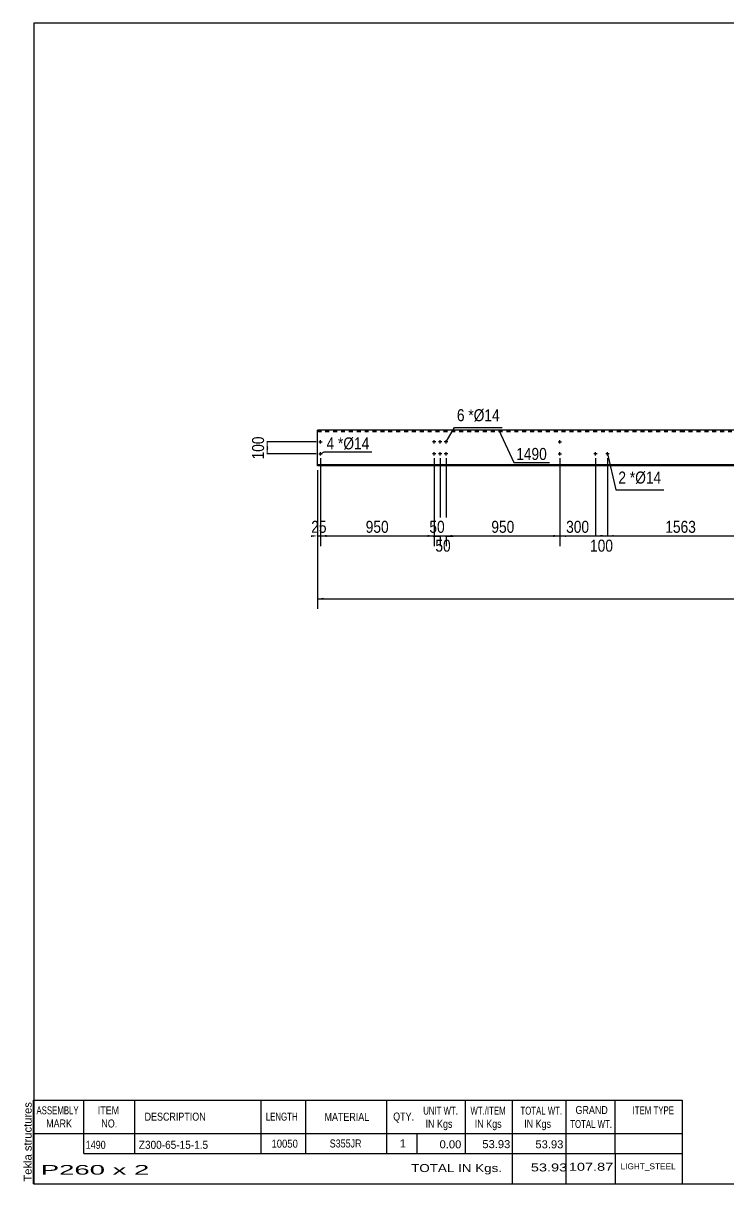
# Model space of a CAD drawing. Header units: millimetres. Extents: x -70 to 332, y -176 to 101.
# Drawn here: x -70.3 to 98.2, y -175.6 to 101.4 of the extents above; entities that cross this region are included whole.
import ezdxf

# ---------------------------------------------------------------- set-up
doc = ezdxf.new("R2010")
doc.units = ezdxf.units.MM
doc.linetypes.add('DXK_LINE_DOT1', pattern=[1.8814, 0.9407, -0.9407])
doc.styles.add('Arial', font='ARIAL.TTF', dxfattribs={"height": 0.2})
doc.styles.add('Arial Narrow', font='ARIALN.TTF', dxfattribs={"height": 0.2})

# ---------------------------------------------------------------- blocks, each defined once
blk = doc.blocks.new('Unknown-629074543-2594')
at = {"color": 5, "linetype": 'Continuous'}
for p, q in [((332.25, 101.39), (-67.75, 101.39)), ((-67.75, 101.39), (-67.75, -175.61)), ((332.25, -175.61), (332.25, 101.39)), ((-67.75, -175.61), (332.25, -175.61))]:
    blk.add_line(p, q, dxfattribs=at)
at = {"color": 174, "linetype": 'Continuous', "style": 'Arial'}
blk.add_text('Tekla structures', height=1.9102, rotation=90, dxfattribs=at).set_placement((-68.25, -175.11))
blk = doc.blocks.new('Part-629074543-2065 - 2062')
at = {"color": 2, "linetype": 'Continuous'}
for p, q in [((0, -4.29), (0, 4.29)), ((86.68, 4.29), (0, 4.29)), ((162.65, 4.29), (86.78, 4.29)), ((272.3, 4.29), (162.75, 4.29)), ((272.3, -4.29), (272.3, 4.29)), ((0, -3.95), (86.68, -3.95)), ((0, -3.98), (86.68, -3.98)), ((86.68, -4.29), (0, -4.29)), ((86.78, -3.95), (162.65, -3.95)), ((86.78, -3.98), (162.65, -3.98)), ((162.65, -4.29), (86.78, -4.29)), ((162.75, -3.95), (272.3, -3.95)), ((162.75, -3.98), (272.3, -3.98)), ((272.3, -4.29), (162.75, -4.29))]:
    blk.add_line(p, q, dxfattribs=at)
at = {"color": 7, "linetype": 'DXK_LINE_DOT1'}
for p, q in [((86.68, 4.24), (0, 4.24)), ((0, 3.98), (86.68, 3.98)), ((0, 3.95), (86.68, 3.95)), ((162.65, 4.24), (86.78, 4.24)), ((86.78, 3.98), (162.65, 3.98)), ((86.78, 3.95), (162.65, 3.95)), ((272.3, 4.24), (162.75, 4.24)), ((162.75, 3.98), (272.3, 3.98)), ((162.75, 3.95), (272.3, 3.95)), ((86.68, -4.24), (0, -4.24)), ((162.65, -4.24), (86.78, -4.24)), ((272.3, -4.24), (162.75, -4.24))]:
    blk.add_line(p, q, dxfattribs=at)
blk = doc.blocks.new('Bolt-629074543-2066 - 2062')
at = {"linetype": 'Continuous'}
for points in [[(66.43, -1.63, -1), (66.43, -1.23, -1)], [(69.28, -1.63, -1), (69.28, -1.23, -1)]]:
    blk.add_hatch(color=3, dxfattribs=at).paths.add_polyline_path(points)
at = {"color": 3, "linetype": 'Continuous'}
for p, q in [((66.83, -1.43), (66.03, -1.43)), ((66.43, -1.83), (66.43, -1.03)), ((69.68, -1.43), (68.88, -1.43)), ((69.28, -1.83), (69.28, -1.03))]:
    blk.add_line(p, q, dxfattribs=at)
blk = doc.blocks.new('Bolt-629074543-2070 - 2062')
at = {"linetype": 'Continuous'}
for points in [[(27.66, 1.43, -1), (28.06, 1.43, -1)], [(29.09, 1.43, -1), (29.49, 1.43, -1)], [(30.51, 1.43, -1), (30.91, 1.43, -1)], [(27.66, -1.43, -1), (28.06, -1.43, -1)], [(29.09, -1.43, -1), (29.49, -1.43, -1)], [(30.51, -1.43, -1), (30.91, -1.43, -1)]]:
    blk.add_hatch(color=3, dxfattribs=at).paths.add_polyline_path(points)
at = {"color": 3, "linetype": 'Continuous'}
for p, q in [((28.26, 1.43), (27.46, 1.43)), ((27.86, 1.03), (27.86, 1.83)), ((29.69, 1.43), (28.89, 1.43)), ((29.29, 1.03), (29.29, 1.83)), ((31.11, 1.43), (30.31, 1.43)), ((30.71, 1.03), (30.71, 1.83)), ((28.26, -1.43), (27.46, -1.43)), ((27.86, -1.83), (27.86, -1.03)), ((29.69, -1.43), (28.89, -1.43)), ((29.29, -1.83), (29.29, -1.03)), ((31.11, -1.43), (30.31, -1.43)), ((30.71, -1.83), (30.71, -1.03))]:
    blk.add_line(p, q, dxfattribs=at)
blk = doc.blocks.new('Bolt-629074543-2071 - 2062')
at = {"linetype": 'Continuous'}
for points in [[(0.51, 1.43, -1), (0.91, 1.43, -1)], [(57.66, 1.43, -1), (58.06, 1.43, -1)]]:
    blk.add_hatch(color=3, dxfattribs=at).paths.add_polyline_path(points)
at = {"color": 3, "linetype": 'Continuous'}
for p, q in [((0.31, 1.43), (1.11, 1.43)), ((0.71, 1.03), (0.71, 1.83)), ((57.46, 1.43), (58.26, 1.43)), ((57.86, 1.03), (57.86, 1.83))]:
    blk.add_line(p, q, dxfattribs=at)
blk = doc.blocks.new('Bolt-629074543-2075 - 2062')
at = {"linetype": 'Continuous'}
for points in [[(0.51, -1.43, -1), (0.91, -1.43, -1)], [(57.66, -1.43, -1), (58.06, -1.43, -1)]]:
    blk.add_hatch(color=3, dxfattribs=at).paths.add_polyline_path(points)
at = {"color": 3, "linetype": 'Continuous'}
for p, q in [((0.31, -1.43), (1.11, -1.43)), ((0.71, -1.83), (0.71, -1.03)), ((57.46, -1.43), (58.26, -1.43)), ((57.86, -1.83), (57.86, -1.03))]:
    blk.add_line(p, q, dxfattribs=at)
blk = doc.blocks.new('StraightDimension-629074543-2647 - 2062')
at = {"linetype": 'Continuous'}
for points in [[(-1.5, -20.75), (0, -21), (-1.5, -21.25)], [(2.21, -21.25), (0.71, -21), (2.21, -20.75)]]:
    blk.add_hatch(color=7, dxfattribs=at).paths.add_polyline_path(points)
at = {"color": 7, "linetype": 'Continuous'}
for p, q in [((0.71, -2.43), (0.71, -23.4)), ((0, -5.29), (0, -23.4)), ((0, -21), (0.71, -21))]:
    blk.add_line(p, q, dxfattribs=at)
at = {"color": 0}
blk.add_wipeout([(2.79, -20.85), (2.79, -16.65), (-2.07, -16.65), (-2.07, -20.85)], dxfattribs=at)
at = {"color": 3, "style": 'Arial Narrow'}
blk.add_text('25', height=2.863, dxfattribs=at).set_placement((-1.47, -20.25))
blk = doc.blocks.new('StraightDimension-629074543-2640 - 2062')
at = {"linetype": 'Continuous'}
for points in [[(70.78, -21.25), (69.28, -21), (70.78, -20.75)], [(102.68, -20.75), (104.18, -21), (102.68, -21.25)]]:
    blk.add_hatch(color=7, dxfattribs=at).paths.add_polyline_path(points)
at = {"color": 7, "linetype": 'Continuous'}
for p, q in [((69.28, -2.43), (69.28, -23.4)), ((104.18, -2.43), (104.18, -23.4)), ((69.28, -21), (104.18, -21))]:
    blk.add_line(p, q, dxfattribs=at)
at = {"color": 0}
blk.add_wipeout([(90.99, -20.85), (90.99, -16.65), (82.48, -16.65), (82.48, -20.85)], dxfattribs=at)
at = {"color": 3, "style": 'Arial Narrow'}
blk.add_text('1563', height=2.863, dxfattribs=at).set_placement((83.08, -20.25))
blk = doc.blocks.new('StraightDimension-629074543-2644 - 2062')
at = {"linetype": 'Continuous'}
for points in [[(27.79, -20.75), (29.29, -21), (27.79, -21.25)], [(32.21, -21.25), (30.71, -21), (32.21, -20.75)]]:
    blk.add_hatch(color=7, dxfattribs=at).paths.add_polyline_path(points)
at = {"color": 7, "linetype": 'Continuous'}
for p, q in [((29.29, -2.43), (29.29, -23.25)), ((30.71, -2.43), (30.71, -23.25)), ((29.29, -21), (30.71, -21))]:
    blk.add_line(p, q, dxfattribs=at)
at = {"color": 0}
blk.add_wipeout([(32.43, -25.35), (32.43, -21.15), (27.57, -21.15), (27.57, -25.35)], dxfattribs=at)
at = {"color": 3, "style": 'Arial Narrow'}
blk.add_text('50', height=2.863, dxfattribs=at).set_placement((28.17, -24.75))
blk = doc.blocks.new('StraightDimension-629074543-2643 - 2062')
at = {"linetype": 'Continuous'}
for points in [[(32.21, -21.25), (30.71, -21), (32.21, -20.75)], [(56.36, -20.75), (57.86, -21), (56.36, -21.25)]]:
    blk.add_hatch(color=7, dxfattribs=at).paths.add_polyline_path(points)
at = {"color": 7, "linetype": 'Continuous'}
for p, q in [((30.71, -2.43), (30.71, -23.4)), ((57.86, -2.43), (57.86, -23.4)), ((30.71, -21), (57.86, -21))]:
    blk.add_line(p, q, dxfattribs=at)
at = {"color": 0}
blk.add_wipeout([(47.63, -20.85), (47.63, -16.65), (40.94, -16.65), (40.94, -20.85)], dxfattribs=at)
at = {"color": 3, "style": 'Arial Narrow'}
blk.add_text('950', height=2.863, dxfattribs=at).set_placement((41.54, -20.25))
blk = doc.blocks.new('StraightDimension-629074543-2162 - 2062')
at = {"linetype": 'Continuous'}
for points in [[(1.5, -36.25), (0, -36), (1.5, -35.75)], [(270.8, -35.75), (272.3, -36), (270.8, -36.25)]]:
    blk.add_hatch(color=7, dxfattribs=at).paths.add_polyline_path(points)
at = {"color": 7, "linetype": 'Continuous'}
for p, q in [((0, -5.29), (0, -38.4)), ((272.3, -5.29), (272.3, -38.4)), ((0, -36), (272.3, -36))]:
    blk.add_line(p, q, dxfattribs=at)
at = {"color": 0}
blk.add_wipeout([(141.32, -35.85), (141.32, -31.65), (130.98, -31.65), (130.98, -35.85)], dxfattribs=at)
at = {"color": 3, "style": 'Arial Narrow'}
blk.add_text('10050', height=2.863, dxfattribs=at).set_placement((131.58, -35.25))
blk = doc.blocks.new('StraightDimension-629074543-2178 - 2062')
at = {"linetype": 'Continuous'}
for points in [[(-12.25, -0.07), (-12, 1.43), (-11.75, -0.07)], [(-11.75, 0.07), (-12, -1.43), (-12.25, 0.07)]]:
    blk.add_hatch(color=7, dxfattribs=at).paths.add_polyline_path(points)
at = {"color": 7, "linetype": 'Continuous'}
for p, q in [((-0.29, 1.43), (-14.25, 1.43)), ((-12, -1.43), (-12, 1.43)), ((-0.29, -1.43), (-14.25, -1.43))]:
    blk.add_line(p, q, dxfattribs=at)
at = {"color": 0}
blk.add_wipeout([(-12.15, 3.34), (-16.35, 3.34), (-16.35, -3.34), (-12.15, -3.34)], dxfattribs=at)
at = {"color": 3, "style": 'Arial Narrow'}
blk.add_text('100', height=2.863, rotation=90.0002, dxfattribs=at).set_placement((-12.75, -2.74))
blk = doc.blocks.new('StraightDimension-629074543-2642 - 2062')
at = {"linetype": 'Continuous'}
for points in [[(59.36, -21.25), (57.86, -21), (59.36, -20.75)], [(64.93, -20.75), (66.43, -21), (64.93, -21.25)]]:
    blk.add_hatch(color=7, dxfattribs=at).paths.add_polyline_path(points)
at = {"color": 7, "linetype": 'Continuous'}
for p, q in [((57.86, -2.43), (57.86, -23.4)), ((66.43, -2.43), (66.43, -23.4)), ((57.86, -21), (66.43, -21))]:
    blk.add_line(p, q, dxfattribs=at)
at = {"color": 0}
blk.add_wipeout([(65.48, -20.85), (65.48, -16.65), (58.8, -16.65), (58.8, -20.85)], dxfattribs=at)
at = {"color": 3, "style": 'Arial Narrow'}
blk.add_text('300', height=2.863, dxfattribs=at).set_placement((59.4, -20.25))
blk = doc.blocks.new('StraightDimension-629074543-2641 - 2062')
at = {"linetype": 'Continuous'}
for points in [[(67.93, -21.25), (66.43, -21), (67.93, -20.75)], [(67.78, -20.75), (69.28, -21), (67.78, -21.25)]]:
    blk.add_hatch(color=7, dxfattribs=at).paths.add_polyline_path(points)
at = {"color": 7, "linetype": 'Continuous'}
for p, q in [((66.43, -2.43), (66.43, -23.25)), ((69.28, -2.43), (69.28, -23.25)), ((66.43, -21), (69.28, -21))]:
    blk.add_line(p, q, dxfattribs=at)
at = {"color": 0}
blk.add_wipeout([(71.2, -25.35), (71.2, -21.15), (64.51, -21.15), (64.51, -25.35)], dxfattribs=at)
at = {"color": 3, "style": 'Arial Narrow'}
blk.add_text('100', height=2.863, dxfattribs=at).set_placement((65.11, -24.75))
blk = doc.blocks.new('StraightDimension-629074543-2645 - 2062')
at = {"linetype": 'Continuous'}
for points in [[(26.36, -20.75), (27.86, -21), (26.36, -21.25)], [(30.79, -21.25), (29.29, -21), (30.79, -20.75)]]:
    blk.add_hatch(color=7, dxfattribs=at).paths.add_polyline_path(points)
at = {"color": 7, "linetype": 'Continuous'}
for p, q in [((27.86, -2.43), (27.86, -23.4)), ((29.29, -2.43), (29.29, -23.4)), ((27.86, -21), (29.29, -21))]:
    blk.add_line(p, q, dxfattribs=at)
at = {"color": 0}
blk.add_wipeout([(31, -20.85), (31, -16.65), (26.14, -16.65), (26.14, -20.85)], dxfattribs=at)
at = {"color": 3, "style": 'Arial Narrow'}
blk.add_text('50', height=2.863, dxfattribs=at).set_placement((26.74, -20.25))
blk = doc.blocks.new('StraightDimension-629074543-2646 - 2062')
at = {"linetype": 'Continuous'}
for points in [[(2.21, -21.25), (0.71, -21), (2.21, -20.75)], [(26.36, -20.75), (27.86, -21), (26.36, -21.25)]]:
    blk.add_hatch(color=7, dxfattribs=at).paths.add_polyline_path(points)
at = {"color": 7, "linetype": 'Continuous'}
for p, q in [((0.71, -2.43), (0.71, -23.4)), ((27.86, -2.43), (27.86, -23.4)), ((0.71, -21), (27.86, -21))]:
    blk.add_line(p, q, dxfattribs=at)
at = {"color": 0}
blk.add_wipeout([(17.63, -20.85), (17.63, -16.65), (10.94, -16.65), (10.94, -20.85)], dxfattribs=at)
at = {"color": 3, "style": 'Arial Narrow'}
blk.add_text('950', height=2.863, dxfattribs=at).set_placement((11.54, -20.25))
blk = doc.blocks.new('CBS_BOM-629074543-2831')
at = {"color": 7, "linetype": 'Continuous'}
for p, q in [((-67.78, -163.64), (-67.78, -155.64)), ((-67.78, -155.64), (87.14, -155.64)), ((-55.78, -163.64), (-55.78, -155.64)), ((-43.59, -163.64), (-43.59, -155.64)), ((-13.43, -163.64), (-13.43, -155.64)), ((-2.75, -163.64), (-2.75, -155.64)), ((16.57, -163.64), (16.57, -155.64)), ((35.37, -163.64), (35.37, -155.64)), ((46.58, -163.64), (46.58, -155.64)), ((59.37, -163.64), (59.37, -155.64)), ((71.12, -163.64), (71.12, -155.64)), ((87.14, -155.65), (87.14, -163.63)), ((-67.78, -163.64), (87.14, -163.64)), ((-67.78, -168.44), (-67.78, -163.64)), ((-55.78, -168.44), (-55.78, -163.64)), ((-43.59, -168.44), (-43.59, -163.64)), ((-13.43, -168.44), (-13.43, -163.64)), ((-2.75, -168.44), (-2.75, -163.64)), ((16.57, -168.44), (16.57, -163.64)), ((23.83, -168.44), (23.83, -163.64)), ((35.37, -168.44), (35.37, -163.64)), ((46.58, -168.44), (46.58, -163.64)), ((59.37, -168.44), (59.37, -163.64)), ((71.14, -168.44), (71.14, -163.64)), ((87.14, -163.64), (87.14, -168.44)), ((-67.78, -175.64), (-67.78, -168.46)), ((-55.78, -168.44), (87.14, -168.44)), ((46.58, -175.64), (46.58, -168.46)), ((59.37, -175.64), (59.37, -168.46)), ((71.18, -175.64), (71.18, -168.46)), ((87.14, -168.44), (87.14, -175.64)), ((-67.78, -175.64), (87.14, -175.64))]:
    blk.add_line(p, q, dxfattribs=at)
at = {"color": 3, "linetype": 'Continuous', "style": 'Arial'}
for s, height, width, p in [('ASSEMBLY', 1.91, 0.7, (-67.1, -159.06)), ('ITEM', 1.91, 0.8, (-52.45, -159.06)), ('UNIT WT.', 1.91, 0.7, (25.26, -159.14)), ('WT./ITEM', 1.91, 0.7, (36.55, -159.14)), ('TOTAL WT.', 1.91, 0.7, (48.49, -159.14)), ('GRAND', 1.91, 0.8, (61.64, -158.98)), ('ITEM TYPE', 1.91, 0.7, (75.28, -159.06)), ('MARK', 1.91, 0.8, (-64.78, -162.2)), ('NO.', 1.91, 0.8, (-51.6, -162.2)), ('DESCRIPTION', 1.9102, 0.8, (-41.27, -160.57)), ('LENGTH', 1.91, 0.7, (-12.32, -160.57)), ('MATERIAL', 1.91, 0.8, (1.7, -160.62)), ('QTY.', 1.91, 0.8, (18.09, -160.54)), ('IN Kgs', 1.91, 0.8, (25.84, -162.28)), ('IN Kgs', 1.91, 0.8, (37.59, -162.28)), ('IN Kgs', 1.91, 0.8, (49.38, -162.28)), ('TOTAL WT.', 1.91, 0.7, (60.38, -162.32))]:
    blk.add_text(s, height=height, dxfattribs=dict(at, width=width)).set_placement(p)
at = {"color": 7, "linetype": 'Continuous', "style": 'Arial'}
for s, height, width, p in [('1490', 1.91, 0.8, (-55.32, -167.29)), ('Z300-65-15-1.5', 1.9102, 0.9, (-42.65, -167.29)), ('10050', 1.91, 0.85, (-10.97, -167.01)), ('S355JR', 1.91, 0.8, (2.94, -166.97))]:
    blk.add_text(s, height=height, dxfattribs=dict(at, width=width)).set_placement(p)
for s, p in [('1', (19.66, -166.97)), ('0.00', (29.17, -167.17)), ('53.93', (39.39, -167.13)), ('53.93', (52.06, -167.17))]:
    blk.add_text(s, height=1.91, dxfattribs=at).set_placement(p)
at = {"color": 6, "linetype": 'Continuous', "style": 'Arial'}
for s, height, width, p in [('P260 x 2', 2.292, 2.05, (-66.06, -173.45)), ('TOTAL IN Kgs.', 1.9102, 1.2, (22.38, -172.84)), ('53.93', 1.91, 1.3, (50.97, -172.69)), ('107.87', 1.91, 1.3, (60.04, -172.53))]:
    blk.add_text(s, height=height, dxfattribs=dict(at, width=width)).set_placement(p)
blk.add_text('LIGHT_STEEL', height=1.4135, dxfattribs=at).set_placement((72.39, -172.18))
blk = doc.blocks.new('Mark-629074543-2193 - 2062')
at = {"color": 0}
blk.add_wipeout([(54.8, -2.86), (54.8, 0.14), (47.48, 0.14), (47.48, -2.86)], dxfattribs=at)
blk.add_wipeout([(54.8, -2.86), (54.8, 0.14), (47.48, 0.14), (47.48, -2.86)], dxfattribs=at)
at = {"color": 7, "linetype": 'Continuous'}
for p, q in [((43.35, 4.27), (46.88, -3.46)), ((46.88, -3.46), (55.4, -3.46))]:
    blk.add_line(p, q, dxfattribs=at)
at = {"color": 3, "style": 'Arial Narrow'}
blk.add_text('1490', height=2.863, dxfattribs=at).set_placement((47.48, -2.86))
blk = doc.blocks.new('MarkSet-629074543-2204 - 2062')
at = {"color": 0}
blk.add_wipeout([(4.01, -0.33), (4.01, 2.67), (2.18, 2.67), (2.18, -0.33)], dxfattribs=at)
blk.add_wipeout([(4.01, -0.33), (4.01, 2.67), (2.18, 2.67), (2.18, -0.33)], dxfattribs=at)
at = {"color": 7, "linetype": 'Continuous'}
blk.add_line((0.71, -1.43), (1.58, -0.93), dxfattribs=at)
at = {"color": 0}
blk.add_wipeout([(6.19, -0.33), (6.19, 2.67), (4.91, 2.67), (4.91, -0.33)], dxfattribs=at)
blk.add_wipeout([(6.19, -0.33), (6.19, 2.67), (4.91, 2.67), (4.91, -0.33)], dxfattribs=at)
at = {"color": 3, "style": 'Arial Narrow'}
blk.add_text('4', height=2.86, dxfattribs=at).set_placement((2.18, -0.33))
at = {"color": 0}
blk.add_wipeout([(12.4, -0.33), (12.4, 2.67), (6.19, 2.67), (6.19, -0.33)], dxfattribs=at)
blk.add_wipeout([(12.4, -0.33), (12.4, 2.67), (6.19, 2.67), (6.19, -0.33)], dxfattribs=at)
at = {"color": 7, "linetype": 'Continuous'}
blk.add_line((1.58, -0.93), (13, -0.93), dxfattribs=at)
at = {"color": 3, "style": 'Arial Narrow'}
for s, height, p in [('*', 2.86, (4.91, -0.33)), ('Ø14', 2.863, (6.19, -0.33))]:
    blk.add_text(s, height=height, dxfattribs=at).set_placement(p)
blk = doc.blocks.new('Mark-629074543-2212 - 2062')
at = {"color": 7, "linetype": 'Continuous'}
blk.add_line((71.28, -9.99), (82.7, -9.99), dxfattribs=at)
at = {"color": 0}
blk.add_wipeout([(73.71, -8.49), (73.71, -5.49), (71.88, -5.49), (71.88, -8.49)], dxfattribs=at)
blk.add_wipeout([(73.71, -8.49), (73.71, -5.49), (71.88, -5.49), (71.88, -8.49)], dxfattribs=at)
at = {"color": 7, "linetype": 'Continuous'}
blk.add_line((69.28, -1.43), (71.28, -9.99), dxfattribs=at)
at = {"color": 0}
blk.add_wipeout([(75.89, -8.49), (75.89, -5.49), (74.61, -5.49), (74.61, -8.49)], dxfattribs=at)
blk.add_wipeout([(75.89, -8.49), (75.89, -5.49), (74.61, -5.49), (74.61, -8.49)], dxfattribs=at)
at = {"color": 3, "style": 'Arial Narrow'}
blk.add_text('2', height=2.86, dxfattribs=at).set_placement((71.88, -8.49))
at = {"color": 0}
blk.add_wipeout([(82.1, -8.49), (82.1, -5.49), (75.89, -5.49), (75.89, -8.49)], dxfattribs=at)
blk.add_wipeout([(82.1, -8.49), (82.1, -5.49), (75.89, -5.49), (75.89, -8.49)], dxfattribs=at)
at = {"color": 3, "style": 'Arial Narrow'}
for s, height, p in [('Ø14', 2.863, (75.89, -8.49)), ('*', 2.86, (74.61, -8.49))]:
    blk.add_text(s, height=height, dxfattribs=at).set_placement(p)
blk = doc.blocks.new('Mark-629074543-2216 - 2062')
at = {"color": 7, "linetype": 'Continuous'}
for p, q in [((30.71, 1.43), (32.71, 4.89)), ((32.71, 4.89), (44.13, 4.89))]:
    blk.add_line(p, q, dxfattribs=at)
at = {"color": 0}
blk.add_wipeout([(35.14, 6.39), (35.14, 9.39), (33.31, 9.39), (33.31, 6.39)], dxfattribs=at)
blk.add_wipeout([(35.14, 6.39), (35.14, 9.39), (33.31, 9.39), (33.31, 6.39)], dxfattribs=at)
blk.add_wipeout([(37.32, 6.39), (37.32, 9.39), (36.04, 9.39), (36.04, 6.39)], dxfattribs=at)
blk.add_wipeout([(37.32, 6.39), (37.32, 9.39), (36.04, 9.39), (36.04, 6.39)], dxfattribs=at)
at = {"color": 3, "style": 'Arial Narrow'}
blk.add_text('6', height=2.86, dxfattribs=at).set_placement((33.31, 6.39))
at = {"color": 0}
blk.add_wipeout([(43.53, 6.39), (43.53, 9.39), (37.32, 9.39), (37.32, 6.39)], dxfattribs=at)
blk.add_wipeout([(43.53, 6.39), (43.53, 9.39), (37.32, 9.39), (37.32, 6.39)], dxfattribs=at)
at = {"color": 3, "style": 'Arial Narrow'}
for s, height, p in [('*', 2.86, (36.04, 6.39)), ('Ø14', 2.863, (37.32, 6.39))]:
    blk.add_text(s, height=height, dxfattribs=at).set_placement(p)

msp = doc.modelspace()

# ---------------------------------------------------------------- block references
for name in ['Unknown-629074543-2594', 'Part-629074543-2065 - 2062', 'Bolt-629074543-2071 - 2062', 'Bolt-629074543-2070 - 2062', 'Bolt-629074543-2075 - 2062', 'Bolt-629074543-2066 - 2062', 'CBS_BOM-629074543-2831']:
    msp.add_blockref(name, (0, 0))

# ---------------------------------------------------------------- next in the draw order: block references
for name in ['StraightDimension-629074543-2647 - 2062', 'StraightDimension-629074543-2644 - 2062', 'StraightDimension-629074543-2640 - 2062']:
    msp.add_blockref(name, (0, 0))

# ---------------------------------------------------------------- next in the draw order: block references
for name in ['StraightDimension-629074543-2178 - 2062', 'StraightDimension-629074543-2643 - 2062']:
    msp.add_blockref(name, (0, 0))

# ---------------------------------------------------------------- next in the draw order: block references
for name in ['Mark-629074543-2193 - 2062', 'StraightDimension-629074543-2162 - 2062']:
    msp.add_blockref(name, (0, 0))

# ---------------------------------------------------------------- next in the draw order: block references
for name in ['Mark-629074543-2216 - 2062', 'StraightDimension-629074543-2645 - 2062', 'StraightDimension-629074543-2642 - 2062']:
    msp.add_blockref(name, (0, 0))

# ---------------------------------------------------------------- next in the draw order: block references
for name in ['StraightDimension-629074543-2646 - 2062', 'StraightDimension-629074543-2641 - 2062']:
    msp.add_blockref(name, (0, 0))

# ---------------------------------------------------------------- next in the draw order: block references
for name in ['MarkSet-629074543-2204 - 2062', 'Mark-629074543-2212 - 2062']:
    msp.add_blockref(name, (0, 0))

doc.saveas('drawing.dxf')
